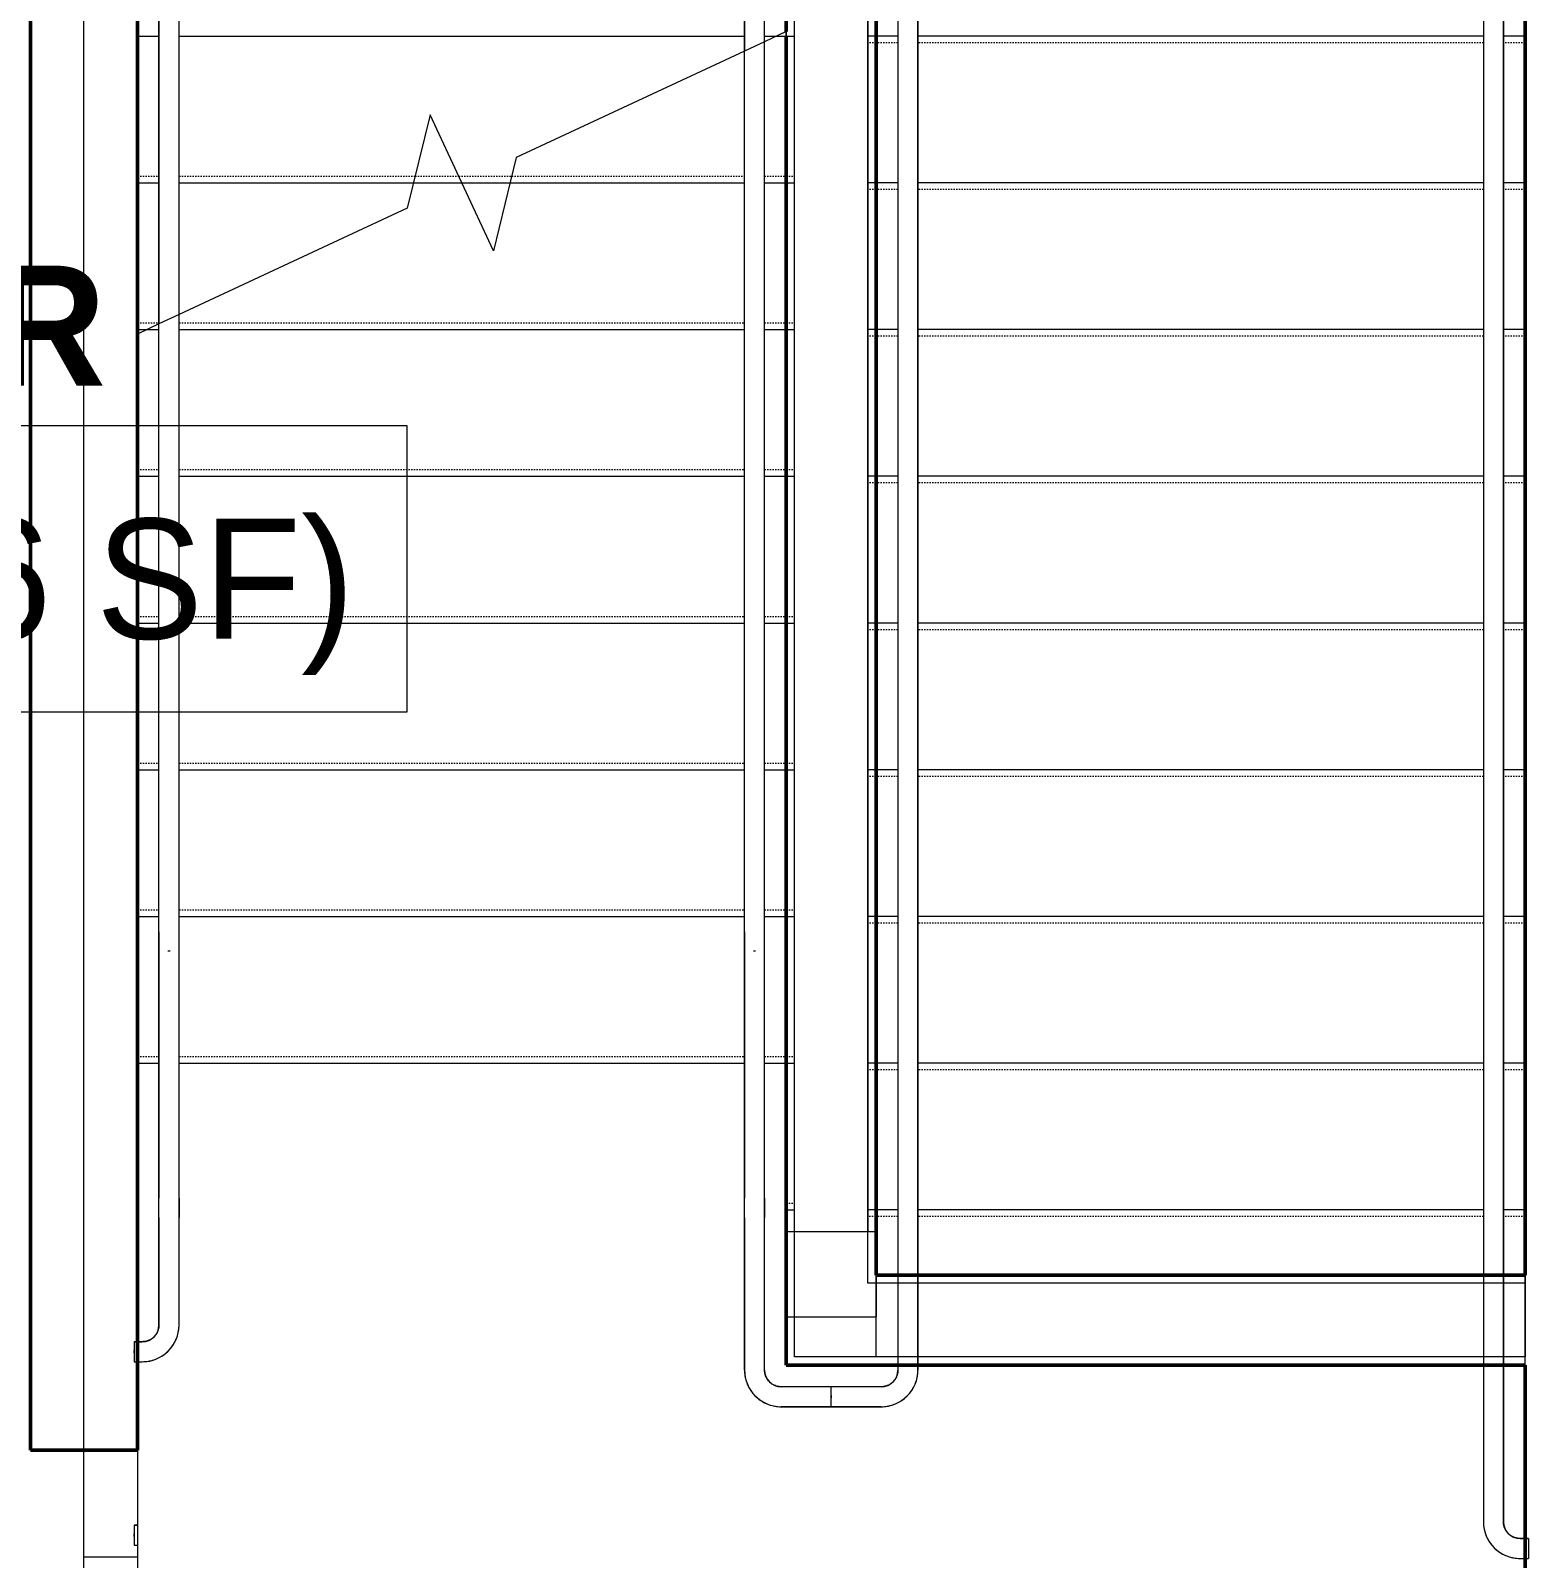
# Model space of a CAD drawing. Header units: inches. Extents: x -4235 to -464, y 9706 to 12425.
# Drawn here: x -2640.3 to -2528.1, y 11893.1 to 12007.6 of the extents above; entities that cross this region are included whole.
import ezdxf

# ---------------------------------------------------------------- set-up
doc = ezdxf.new("R2010")
doc.units = ezdxf.units.IN
doc.header["$MEASUREMENT"] = 0
doc.linetypes.add('Overhead 1_16_', pattern=[0.101562, 0.0625, -0.039062])
for name, color, linetype, lineweight in [('0-1', 7, 'Continuous', 5), ('0-3', 7, 'Continuous', 9), ('A-AREA-IDEN', 2, 'Continuous', 9), ('A-FLOR-1', 10, 'Continuous', 9), ('A-FLOR-2', 254, 'Continuous', 9), ('A-FLOR-3', 7, 'Continuous', 9), ('A-FLOR-4', 192, 'Continuous', 9), ('A-FLOR-HRAL-1', 254, 'Continuous', 9), ('A-FLOR-HRAL-2', 7, 'Continuous', 9), ('A-WALL-1', 250, 'Continuous', 50), ('A-WALL-2', 50, 'Continuous', 13), ('A-WALL-3', 10, 'Continuous', 9), ('A-WALL-4', 254, 'Continuous', 9), ('I-WALL-1', 250, 'Continuous', 50), ('I-WALL-2', 10, 'Continuous', 9), ('I-WALL-3', 254, 'Continuous', 9), ('S-STRS-1', 10, 'Continuous', 9), ('S-STRS-2', 7, 'Continuous', 9), ('S-STRS-3', 10, 'Overhead 1_16_', 9), ('S-STRS-4', 7, 'Overhead 1_16_', 9), ('S-STRS-5', 254, 'Continuous', 9), ('S-STRS-MBND-1', 7, 'Continuous', 9)]:
    doc.layers.add(name, color=color, linetype=linetype, lineweight=lineweight)
doc.styles.add('Century Gothic', font='ufonts.com_century-gothic.ttf', dxfattribs={"height": 9})
doc.styles.add('Century Gothic_B', font='GOTHICB.TTF', dxfattribs={"height": 9})

# ---------------------------------------------------------------- blocks, each defined once
blk = doc.blocks.new('Top Rail Type - Top Rail_Internal_-2421825-BACKGROUND - 1ST FLOOR')
at = {"layer": 'A-FLOR-HRAL-1'}
for p, q in [((-2632.32, 11909.31), (-2632.57, 11909.31)), ((-2632.57, 11908.47), (-2632.57, 11908.66)), ((-2632.57, 11907.81), (-2632.32, 11907.81))]:
    blk.add_line(p, q, dxfattribs=at)
at = {"layer": 'A-FLOR-HRAL-2'}
for p, q in [((-2630.7, 11940.03), (-2630.7, 11920.07)), ((-2629.2, 11920.07), (-2629.2, 11940.03)), ((-2630.03, 11938.61), (-2629.87, 11938.61)), ((-2630.7, 11918.62), (-2630.7, 11910.56)), ((-2629.2, 11910.56), (-2629.2, 11918.62)), ((-2631.95, 11909.31), (-2632.32, 11909.31)), ((-2632.32, 11907.81), (-2631.95, 11907.81))]:
    blk.add_line(p, q, dxfattribs=at)
at = {"layer": 'A-FLOR-HRAL-2', "flags": 128}
for points in [[(-2630.7, 11918.62), (-2630.7, 11918.73), (-2630.7, 11918.84), (-2630.7, 11918.95), (-2630.7, 11919.06), (-2630.7, 11919.17), (-2630.7, 11919.27), (-2630.7, 11919.38), (-2630.7, 11919.49), (-2630.7, 11919.59), (-2630.7, 11919.69), (-2630.7, 11919.79), (-2630.7, 11919.89), (-2630.7, 11919.99), (-2630.7, 11920.07)], [(-2629.2, 11920.07), (-2629.2, 11919.97), (-2629.2, 11919.88), (-2629.2, 11919.78), (-2629.2, 11919.68), (-2629.2, 11919.57), (-2629.2, 11919.47), (-2629.2, 11919.36), (-2629.2, 11919.26), (-2629.2, 11919.15), (-2629.2, 11919.04), (-2629.2, 11918.93), (-2629.2, 11918.82), (-2629.2, 11918.71), (-2629.2, 11918.62)], [(-2631.95, 11907.81), (-2631.84, 11907.82), (-2631.73, 11907.82), (-2631.62, 11907.83), (-2631.51, 11907.85), (-2631.4, 11907.87), (-2631.3, 11907.89), (-2631.19, 11907.92), (-2631.08, 11907.95), (-2630.98, 11907.99), (-2630.88, 11908.03), (-2630.78, 11908.08), (-2630.68, 11908.13), (-2630.58, 11908.18), (-2630.49, 11908.23), (-2630.4, 11908.29), (-2630.31, 11908.36), (-2630.22, 11908.43), (-2630.14, 11908.5), (-2630.05, 11908.57), (-2629.98, 11908.65), (-2629.9, 11908.73), (-2629.83, 11908.81), (-2629.76, 11908.9), (-2629.7, 11908.99), (-2629.63, 11909.08), (-2629.58, 11909.17), (-2629.52, 11909.27), (-2629.47, 11909.37), (-2629.43, 11909.47), (-2629.39, 11909.57), (-2629.35, 11909.67), (-2629.31, 11909.78), (-2629.28, 11909.88), (-2629.26, 11909.99), (-2629.24, 11910.1), (-2629.22, 11910.21), (-2629.21, 11910.32), (-2629.2, 11910.42), (-2629.2, 11910.53), (-2629.2, 11910.56)], [(-2630.7, 11910.56), (-2630.7, 11910.51), (-2630.7, 11910.46), (-2630.71, 11910.41), (-2630.71, 11910.37), (-2630.72, 11910.32), (-2630.73, 11910.27), (-2630.75, 11910.22), (-2630.76, 11910.17), (-2630.78, 11910.12), (-2630.8, 11910.08), (-2630.82, 11910.03), (-2630.84, 11909.99), (-2630.86, 11909.94), (-2630.89, 11909.9), (-2630.92, 11909.86), (-2630.95, 11909.82), (-2630.98, 11909.78), (-2631.01, 11909.74), (-2631.04, 11909.7), (-2631.08, 11909.67), (-2631.11, 11909.63), (-2631.15, 11909.6), (-2631.19, 11909.57), (-2631.23, 11909.54), (-2631.27, 11909.51), (-2631.32, 11909.49), (-2631.36, 11909.46), (-2631.4, 11909.44), (-2631.45, 11909.42), (-2631.5, 11909.4), (-2631.54, 11909.38), (-2631.59, 11909.37), (-2631.64, 11909.35), (-2631.69, 11909.34), (-2631.74, 11909.33), (-2631.79, 11909.33), (-2631.84, 11909.32), (-2631.89, 11909.32), (-2631.94, 11909.31), (-2631.95, 11909.31)]]:
    blk.add_lwpolyline(points, dxfattribs=at)
blk = doc.blocks.new('Top Rail Type - Top Rail_Internal_-V161-BACKGROUND - 1ST FLOOR')
at = {"layer": 'A-FLOR-HRAL-1'}
for p, q in [((-2632.57, 11909.31), (-2632.57, 11907.81)), ((-2632.57, 11909.31), (-2632.32, 11909.31)), ((-2632.57, 11907.81), (-2632.32, 11907.81))]:
    blk.add_line(p, q, dxfattribs=at)
at = {"layer": 'A-FLOR-HRAL-2'}
for p, q in [((-2629.2, 11986.31), (-2630.7, 11985.61)), ((-2629.2, 11919.67), (-2629.2, 11986.31)), ((-2630.7, 11919.67), (-2630.7, 11985.61)), ((-2630.7, 11918.62), (-2630.7, 11919.67)), ((-2629.2, 11918.62), (-2629.2, 11919.67)), ((-2630.7, 11910.56), (-2630.7, 11918.62)), ((-2629.2, 11910.56), (-2629.2, 11918.62)), ((-2632.32, 11909.31), (-2631.95, 11909.31)), ((-2632.32, 11907.81), (-2631.95, 11907.81))]:
    blk.add_line(p, q, dxfattribs=at)
for radius in [2.75, 1.25]:
    blk.add_arc((-2631.95, 11910.56), radius, 270, 360, dxfattribs=at)
blk = doc.blocks.new('Top Rail Type - Top Rail_Internal_-2421827-BACKGROUND - 1ST FLOOR')
at = {"layer": 'A-FLOR-HRAL-2'}
for p, q in [((-2586.82, 11940.03), (-2586.82, 11920.07)), ((-2585.32, 11920.07), (-2585.32, 11940.03)), ((-2586.15, 11938.61), (-2586, 11938.61)), ((-2586.82, 11918.62), (-2586.82, 11907.19)), ((-2585.32, 11907.19), (-2585.32, 11918.62)), ((-2580.32, 11905.94), (-2584.07, 11905.94)), ((-2580.32, 11905.28), (-2580.32, 11905.1)), ((-2584.07, 11904.44), (-2580.32, 11904.44))]:
    blk.add_line(p, q, dxfattribs=at)
at = {"layer": 'A-FLOR-HRAL-2', "flags": 128}
for points in [[(-2586.82, 11918.62), (-2586.82, 11918.73), (-2586.82, 11918.84), (-2586.82, 11918.95), (-2586.82, 11919.06), (-2586.82, 11919.17), (-2586.82, 11919.27), (-2586.82, 11919.38), (-2586.82, 11919.49), (-2586.82, 11919.59), (-2586.82, 11919.69), (-2586.82, 11919.79), (-2586.82, 11919.89), (-2586.82, 11919.99), (-2586.82, 11920.07)], [(-2585.32, 11920.07), (-2585.32, 11919.97), (-2585.32, 11919.88), (-2585.32, 11919.78), (-2585.32, 11919.68), (-2585.32, 11919.57), (-2585.32, 11919.47), (-2585.32, 11919.36), (-2585.32, 11919.26), (-2585.32, 11919.15), (-2585.32, 11919.04), (-2585.32, 11918.93), (-2585.32, 11918.82), (-2585.32, 11918.71), (-2585.32, 11918.62)], [(-2586.82, 11907.19), (-2586.82, 11907.08), (-2586.81, 11906.97), (-2586.8, 11906.86), (-2586.79, 11906.75), (-2586.77, 11906.64), (-2586.74, 11906.54), (-2586.72, 11906.43), (-2586.68, 11906.32), (-2586.65, 11906.22), (-2586.61, 11906.12), (-2586.56, 11906.02), (-2586.51, 11905.92), (-2586.46, 11905.82), (-2586.4, 11905.73), (-2586.34, 11905.64), (-2586.28, 11905.55), (-2586.21, 11905.46), (-2586.14, 11905.38), (-2586.07, 11905.29), (-2585.99, 11905.22), (-2585.91, 11905.14), (-2585.83, 11905.07), (-2585.74, 11905), (-2585.65, 11904.94), (-2585.56, 11904.88), (-2585.47, 11904.82), (-2585.37, 11904.76), (-2585.27, 11904.71), (-2585.17, 11904.67), (-2585.07, 11904.63), (-2584.97, 11904.59), (-2584.86, 11904.55), (-2584.76, 11904.53), (-2584.65, 11904.5), (-2584.54, 11904.48), (-2584.43, 11904.46), (-2584.32, 11904.45), (-2584.21, 11904.44), (-2584.1, 11904.44), (-2584.07, 11904.44)], [(-2584.07, 11905.94), (-2584.12, 11905.94), (-2584.17, 11905.94), (-2584.22, 11905.95), (-2584.27, 11905.96), (-2584.32, 11905.96), (-2584.37, 11905.98), (-2584.42, 11905.99), (-2584.47, 11906), (-2584.51, 11906.02), (-2584.56, 11906.04), (-2584.61, 11906.06), (-2584.65, 11906.08), (-2584.69, 11906.1), (-2584.74, 11906.13), (-2584.78, 11906.16), (-2584.82, 11906.19), (-2584.86, 11906.22), (-2584.9, 11906.25), (-2584.93, 11906.28), (-2584.97, 11906.32), (-2585, 11906.36), (-2585.04, 11906.39), (-2585.07, 11906.43), (-2585.1, 11906.47), (-2585.13, 11906.51), (-2585.15, 11906.56), (-2585.18, 11906.6), (-2585.2, 11906.64), (-2585.22, 11906.69), (-2585.24, 11906.74), (-2585.26, 11906.78), (-2585.27, 11906.83), (-2585.28, 11906.88), (-2585.3, 11906.93), (-2585.31, 11906.98), (-2585.31, 11907.03), (-2585.32, 11907.08), (-2585.32, 11907.13), (-2585.32, 11907.18), (-2585.32, 11907.19)]]:
    blk.add_lwpolyline(points, dxfattribs=at)
blk = doc.blocks.new('Top Rail Type - Top Rail_Internal_-V162-BACKGROUND - 1ST FLOOR')
at = {"layer": 'A-FLOR-HRAL-2'}
for p, q in [((-2585.32, 12006.77), (-2586.82, 12006.07)), ((-2585.32, 11919.67), (-2585.32, 12006.77)), ((-2586.82, 11919.67), (-2586.82, 12006.07)), ((-2586.82, 11918.62), (-2586.82, 11919.67)), ((-2585.32, 11918.62), (-2585.32, 11919.67)), ((-2586.82, 11907.19), (-2586.82, 11918.62)), ((-2585.32, 11907.19), (-2585.32, 11918.62)), ((-2580.32, 11905.94), (-2584.07, 11905.94)), ((-2580.32, 11905.19), (-2580.32, 11905.94)), ((-2580.32, 11904.44), (-2580.32, 11905.19)), ((-2580.32, 11904.44), (-2584.07, 11904.44))]:
    blk.add_line(p, q, dxfattribs=at)
for radius in [2.75, 1.25]:
    blk.add_arc((-2584.07, 11907.19), radius, 180, 270, dxfattribs=at)
blk = doc.blocks.new('Top Rail Type - Top Rail_Internal_-2365500-BACKGROUND - 1ST FLOOR')
at = {"layer": 'A-FLOR-HRAL-1'}
for p, q in [((-2632.32, 11895.56), (-2632.57, 11895.56)), ((-2632.57, 11894.72), (-2632.57, 11894.91)), ((-2632.57, 11894.06), (-2632.32, 11894.06))]:
    blk.add_line(p, q, dxfattribs=at)
at = {"layer": 'A-FLOR-HRAL-2'}
for p, q in [((-2630.7, 12029.1), (-2630.7, 11985.61)), ((-2629.2, 11986.31), (-2629.2, 12029.1))]:
    blk.add_line(p, q, dxfattribs=at)
blk = doc.blocks.new('Top Rail Type - Top Rail_Internal_-V167-BACKGROUND - 1ST FLOOR')
at = {"layer": 'A-FLOR-HRAL-1'}
for p, q in [((-2632.57, 11895.56), (-2632.57, 11894.06)), ((-2632.57, 11895.56), (-2632.32, 11895.56)), ((-2632.57, 11894.06), (-2632.32, 11894.06))]:
    blk.add_line(p, q, dxfattribs=at)
at = {"layer": 'A-FLOR-HRAL-2'}
for p, q in [((-2630.7, 11985.61), (-2630.7, 12028.7)), ((-2629.2, 11986.31), (-2629.2, 12028.7))]:
    blk.add_line(p, q, dxfattribs=at)
blk = doc.blocks.new('Top Rail Type - Top Rail_Internal_-2385970-BACKGROUND - 1ST FLOOR')
at = {"layer": 'A-FLOR-HRAL-1'}
for p, q in [((-2575.32, 11914.31), (-2575.32, 11908.28)), ((-2573.82, 11908.28), (-2573.82, 11914.31)), ((-2575.32, 11907.61), (-2575.32, 11907.56)), ((-2573.82, 11907.56), (-2573.82, 11907.61))]:
    blk.add_line(p, q, dxfattribs=at)
at = {"layer": 'A-FLOR-HRAL-1', "flags": 128}
for points in [[(-2575.32, 11908.28), (-2575.32, 11908.24), (-2575.32, 11908.19)], [(-2575.32, 11908.15), (-2575.32, 11908.1), (-2575.32, 11908.05), (-2575.32, 11908.01), (-2575.32, 11907.96), (-2575.32, 11907.91), (-2575.32, 11907.86), (-2575.32, 11907.81), (-2575.32, 11907.76), (-2575.32, 11907.71), (-2575.32, 11907.66), (-2575.32, 11907.61), (-2575.32, 11907.61)], [(-2573.82, 11908.19), (-2573.82, 11908.23), (-2573.82, 11908.28), (-2573.82, 11908.28)], [(-2573.82, 11907.61), (-2573.82, 11907.66), (-2573.82, 11907.71), (-2573.82, 11907.76), (-2573.82, 11907.81), (-2573.82, 11907.86), (-2573.82, 11907.91), (-2573.82, 11907.96), (-2573.82, 11908.01), (-2573.82, 11908.05), (-2573.82, 11908.1), (-2573.82, 11908.15)]]:
    blk.add_lwpolyline(points, dxfattribs=at)
at = {"layer": 'A-FLOR-HRAL-2'}
for p, q in [((-2575.32, 12030.98), (-2575.32, 11914.31)), ((-2573.82, 11914.31), (-2573.82, 12030.98)), ((-2586.82, 12018.1), (-2586.82, 12006.07)), ((-2585.32, 12006.77), (-2585.32, 12018.1)), ((-2575.32, 11907.56), (-2575.32, 11907.19)), ((-2573.82, 11907.19), (-2573.82, 11907.56)), ((-2576.57, 11905.94), (-2580.32, 11905.94)), ((-2580.32, 11905.1), (-2580.32, 11905.28)), ((-2580.32, 11904.44), (-2576.57, 11904.44))]:
    blk.add_line(p, q, dxfattribs=at)
at = {"layer": 'A-FLOR-HRAL-2', "flags": 128}
for points in [[(-2576.57, 11904.44), (-2576.46, 11904.44), (-2576.35, 11904.45), (-2576.24, 11904.46), (-2576.14, 11904.47), (-2576.03, 11904.49), (-2575.92, 11904.52), (-2575.81, 11904.55), (-2575.71, 11904.58), (-2575.6, 11904.62), (-2575.5, 11904.66), (-2575.4, 11904.7), (-2575.3, 11904.75), (-2575.21, 11904.8), (-2575.11, 11904.86), (-2575.02, 11904.92), (-2574.93, 11904.98), (-2574.84, 11905.05), (-2574.76, 11905.12), (-2574.68, 11905.2), (-2574.6, 11905.27), (-2574.53, 11905.35), (-2574.45, 11905.44), (-2574.39, 11905.52), (-2574.32, 11905.61), (-2574.26, 11905.7), (-2574.2, 11905.8), (-2574.15, 11905.89), (-2574.1, 11905.99), (-2574.05, 11906.09), (-2574.01, 11906.19), (-2573.97, 11906.3), (-2573.94, 11906.4), (-2573.91, 11906.51), (-2573.88, 11906.61), (-2573.86, 11906.72), (-2573.85, 11906.83), (-2573.84, 11906.94), (-2573.83, 11907.05), (-2573.82, 11907.16), (-2573.82, 11907.19)], [(-2575.32, 11907.19), (-2575.32, 11907.14), (-2575.33, 11907.09), (-2575.33, 11907.04), (-2575.34, 11906.99), (-2575.35, 11906.94), (-2575.36, 11906.89), (-2575.37, 11906.84), (-2575.39, 11906.8), (-2575.4, 11906.75), (-2575.42, 11906.7), (-2575.44, 11906.66), (-2575.46, 11906.61), (-2575.49, 11906.57), (-2575.51, 11906.53), (-2575.54, 11906.48), (-2575.57, 11906.44), (-2575.6, 11906.4), (-2575.63, 11906.37), (-2575.67, 11906.33), (-2575.7, 11906.29), (-2575.74, 11906.26), (-2575.78, 11906.23), (-2575.82, 11906.19), (-2575.86, 11906.17), (-2575.9, 11906.14), (-2575.94, 11906.11), (-2575.98, 11906.09), (-2576.03, 11906.06), (-2576.07, 11906.04), (-2576.12, 11906.02), (-2576.17, 11906.01), (-2576.22, 11905.99), (-2576.26, 11905.98), (-2576.31, 11905.97), (-2576.36, 11905.96), (-2576.41, 11905.95), (-2576.46, 11905.94), (-2576.51, 11905.94), (-2576.56, 11905.94), (-2576.57, 11905.94)]]:
    blk.add_lwpolyline(points, dxfattribs=at)
blk = doc.blocks.new('Top Rail Type - Top Rail_Internal_-V169-BACKGROUND - 1ST FLOOR')
at = {"layer": 'A-FLOR-HRAL-1'}
for p, q in [((-2575.32, 11914.31), (-2575.32, 11908.68)), ((-2573.82, 11914.31), (-2573.82, 11908.68)), ((-2575.32, 11908.68), (-2575.32, 11908.19)), ((-2575.32, 11908.17), (-2575.32, 11907.61)), ((-2573.82, 11908.68), (-2573.82, 11908.19)), ((-2573.82, 11908.15), (-2573.82, 11907.61)), ((-2575.32, 11907.61), (-2575.32, 11907.56)), ((-2573.82, 11907.61), (-2573.82, 11907.56))]:
    blk.add_line(p, q, dxfattribs=at)
at = {"layer": 'A-FLOR-HRAL-2'}
for p, q in [((-2575.32, 12030.63), (-2575.32, 11914.31)), ((-2573.82, 12030.63), (-2573.82, 11914.31)), ((-2586.82, 12006.07), (-2586.82, 12017.7)), ((-2585.32, 12006.77), (-2585.32, 12017.7)), ((-2575.32, 11907.56), (-2575.32, 11907.19)), ((-2573.82, 11907.56), (-2573.82, 11907.19)), ((-2580.32, 11904.44), (-2580.32, 11905.94)), ((-2576.57, 11905.94), (-2580.32, 11905.94)), ((-2576.57, 11904.44), (-2580.32, 11904.44))]:
    blk.add_line(p, q, dxfattribs=at)
for radius in [1.25, 2.75]:
    blk.add_arc((-2576.57, 11907.19), radius, 270, 0, dxfattribs=at)
blk = doc.blocks.new('Top Rail Type - Top Rail_Internal_-2386287-BACKGROUND - 1ST FLOOR')
at = {"layer": 'A-FLOR-HRAL-1'}
for p, q in [((-2531.45, 11914.31), (-2531.45, 11908.28)), ((-2529.95, 11908.28), (-2529.95, 11914.31)), ((-2528.07, 11894.56), (-2528.32, 11894.56)), ((-2528.32, 11893.06), (-2528.07, 11893.06)), ((-2528.07, 11893.91), (-2528.07, 11893.72))]:
    blk.add_line(p, q, dxfattribs=at)
at = {"layer": 'A-FLOR-HRAL-1', "flags": 128}
for points in [[(-2531.45, 11908.28), (-2531.45, 11908.24), (-2531.45, 11908.19)], [(-2531.45, 11908.15), (-2531.45, 11908.1), (-2531.45, 11908.05), (-2531.45, 11908.01), (-2531.45, 11907.96), (-2531.45, 11907.91), (-2531.45, 11907.86), (-2531.45, 11907.81), (-2531.45, 11907.76), (-2531.45, 11907.71), (-2531.45, 11907.66), (-2531.45, 11907.61), (-2531.45, 11907.61)], [(-2529.95, 11908.19), (-2529.95, 11908.23), (-2529.95, 11908.28), (-2529.95, 11908.28)], [(-2529.95, 11907.61), (-2529.95, 11907.66), (-2529.95, 11907.71), (-2529.95, 11907.76), (-2529.95, 11907.81), (-2529.95, 11907.86), (-2529.95, 11907.91), (-2529.95, 11907.96), (-2529.95, 11908.01), (-2529.95, 11908.05), (-2529.95, 11908.1), (-2529.95, 11908.15)]]:
    blk.add_lwpolyline(points, dxfattribs=at)
at = {"layer": 'A-FLOR-HRAL-2'}
for p, q in [((-2531.45, 12028.3), (-2531.45, 11914.31)), ((-2529.95, 11914.31), (-2529.95, 12028.3)), ((-2531.45, 11907.56), (-2531.45, 11895.81)), ((-2529.95, 11895.81), (-2529.95, 11907.56)), ((-2528.32, 11894.56), (-2528.7, 11894.56)), ((-2528.7, 11893.06), (-2528.32, 11893.06))]:
    blk.add_line(p, q, dxfattribs=at)
at = {"layer": 'A-FLOR-HRAL-2', "flags": 128}
for points in [[(-2531.45, 11895.81), (-2531.45, 11895.7), (-2531.44, 11895.59), (-2531.43, 11895.49), (-2531.41, 11895.38), (-2531.39, 11895.27), (-2531.37, 11895.16), (-2531.34, 11895.05), (-2531.31, 11894.95), (-2531.27, 11894.85), (-2531.23, 11894.74), (-2531.19, 11894.64), (-2531.14, 11894.54), (-2531.09, 11894.45), (-2531.03, 11894.35), (-2530.97, 11894.26), (-2530.9, 11894.17), (-2530.84, 11894.09), (-2530.77, 11894), (-2530.69, 11893.92), (-2530.61, 11893.84), (-2530.53, 11893.77), (-2530.45, 11893.69), (-2530.36, 11893.63), (-2530.28, 11893.56), (-2530.18, 11893.5), (-2530.09, 11893.44), (-2529.99, 11893.39), (-2529.9, 11893.34), (-2529.8, 11893.29), (-2529.7, 11893.25), (-2529.59, 11893.21), (-2529.49, 11893.18), (-2529.38, 11893.15), (-2529.27, 11893.13), (-2529.17, 11893.1), (-2529.06, 11893.09), (-2528.95, 11893.08), (-2528.84, 11893.07), (-2528.73, 11893.06), (-2528.7, 11893.06)], [(-2528.7, 11894.56), (-2528.75, 11894.57), (-2528.8, 11894.57), (-2528.85, 11894.57), (-2528.9, 11894.58), (-2528.95, 11894.59), (-2529, 11894.6), (-2529.04, 11894.61), (-2529.09, 11894.63), (-2529.14, 11894.64), (-2529.19, 11894.66), (-2529.23, 11894.68), (-2529.28, 11894.71), (-2529.32, 11894.73), (-2529.36, 11894.76), (-2529.4, 11894.78), (-2529.45, 11894.81), (-2529.48, 11894.84), (-2529.52, 11894.87), (-2529.56, 11894.91), (-2529.6, 11894.94), (-2529.63, 11894.98), (-2529.66, 11895.02), (-2529.69, 11895.06), (-2529.72, 11895.1), (-2529.75, 11895.14), (-2529.78, 11895.18), (-2529.8, 11895.23), (-2529.82, 11895.27), (-2529.84, 11895.32), (-2529.86, 11895.36), (-2529.88, 11895.41), (-2529.9, 11895.46), (-2529.91, 11895.5), (-2529.92, 11895.55), (-2529.93, 11895.6), (-2529.94, 11895.65), (-2529.94, 11895.7), (-2529.95, 11895.75), (-2529.95, 11895.8), (-2529.95, 11895.81)]]:
    blk.add_lwpolyline(points, dxfattribs=at)
blk = doc.blocks.new('Top Rail Type - Top Rail_Internal_-V170-BACKGROUND - 1ST FLOOR')
at = {"layer": 'A-FLOR-HRAL-1'}
for p, q in [((-2531.45, 11914.31), (-2531.45, 11908.68)), ((-2529.95, 11914.31), (-2529.95, 11908.68)), ((-2531.45, 11908.68), (-2531.45, 11908.19)), ((-2531.45, 11908.17), (-2531.45, 11907.61)), ((-2529.95, 11908.68), (-2529.95, 11908.19)), ((-2529.95, 11908.17), (-2529.95, 11907.61)), ((-2528.32, 11894.56), (-2528.07, 11894.56)), ((-2528.07, 11894.56), (-2528.07, 11893.06))]:
    blk.add_line(p, q, dxfattribs=at)
at = {"layer": 'A-FLOR-HRAL-2'}
for p, q in [((-2531.45, 12028.7), (-2531.45, 11914.31)), ((-2529.95, 12028.7), (-2529.95, 11914.31)), ((-2531.45, 11907.56), (-2531.45, 11895.81)), ((-2529.95, 11907.56), (-2529.95, 11895.81)), ((-2528.7, 11894.56), (-2528.32, 11894.56))]:
    blk.add_line(p, q, dxfattribs=at)
for radius in [2.75, 1.25]:
    blk.add_arc((-2528.7, 11895.81), radius, 180, 270, dxfattribs=at)
blk = doc.blocks.new('CTR - 1st Phase -Stairs _ Elevators_rvt-1-BACKGROUND - 1ST FLOOR')
at = {"layer": 'A-FLOR-1'}
for p, q in [((-2632.32, 11942.19), (-2632.32, 11930.19)), ((-2576.95, 11908.19), (-2576.95, 11914.31)), ((-2575.32, 11908.19), (-2576.95, 11908.19)), ((-2531.44, 11908.19), (-2573.83, 11908.19)), ((-2528.32, 11908.19), (-2529.95, 11908.19)), ((-2528.32, 11907.56), (-2528.32, 11908.19))]:
    blk.add_line(p, q, dxfattribs=at)
at = {"layer": 'A-FLOR-2'}
for p, q in [((-2632.32, 11930.19), (-2632.32, 11909.31)), ((-2583.7, 11917.56), (-2583.7, 11930.19)), ((-2576.97, 11917.56), (-2583.7, 11917.56)), ((-2576.95, 11914.31), (-2576.95, 11917.56)), ((-2632.32, 11907.81), (-2632.32, 11901.19)), ((-2528.32, 11894.56), (-2528.32, 11907.56))]:
    blk.add_line(p, q, dxfattribs=at)
at = {"layer": 'A-FLOR-3'}
blk.add_line((-2632.32, 11901.19), (-2632.32, 11845.19), dxfattribs=at)
at = {"layer": 'A-WALL-1'}
for p, q in [((-2640.32, 12077.19), (-2640.32, 11901.19)), ((-2632.32, 11901.19), (-2632.32, 12077.19)), ((-2528.32, 12077.19), (-2528.32, 11914.31)), ((-2528.32, 11907.56), (-2528.32, 11845.19)), ((-2640.32, 11901.19), (-2632.32, 11901.19))]:
    blk.add_line(p, q, dxfattribs=at)
at = {"layer": 'A-WALL-2'}
for p, q in [((-2583.07, 11908.19), (-2583.07, 12028.56)), ((-2577.57, 11913.69), (-2577.57, 12028.56)), ((-2576.95, 11913.69), (-2577.57, 11913.69)), ((-2528.32, 11913.69), (-2576.95, 11913.69)), ((-2528.32, 11913.69), (-2528.32, 11914.31)), ((-2528.32, 11908.19), (-2528.32, 11913.69)), ((-2577.57, 11908.19), (-2583.07, 11908.19)), ((-2576.95, 11908.19), (-2577.57, 11908.19)), ((-2528.32, 11908.19), (-2576.95, 11908.19)), ((-2528.32, 11907.56), (-2528.32, 11908.19))]:
    blk.add_line(p, q, dxfattribs=at)
at = {"layer": 'A-WALL-3'}
for p, q in [((-2632.32, 12053.19), (-2632.32, 11997.19)), ((-2632.32, 11997.19), (-2632.32, 12053.19)), ((-2632.32, 11984.85), (-2632.32, 11942.19)), ((-2632.32, 11930.19), (-2632.32, 11984.85)), ((-2528.32, 11907.56), (-2528.32, 11914.31))]:
    blk.add_line(p, q, dxfattribs=at)
at = {"layer": 'A-WALL-4'}
for p, q in [((-2640.32, 12077.19), (-2640.32, 11901.19)), ((-2528.32, 11914.31), (-2528.32, 12077.19)), ((-2528.32, 12077.19), (-2528.32, 11914.31)), ((-2632.32, 11997.19), (-2632.32, 11984.85)), ((-2632.32, 11984.85), (-2632.32, 11997.19)), ((-2632.32, 11909.31), (-2632.32, 11930.19)), ((-2632.32, 11901.19), (-2632.32, 11907.81)), ((-2528.32, 11894.56), (-2528.32, 11907.56)), ((-2528.32, 11907.56), (-2528.32, 11894.56)), ((-2632.32, 11901.19), (-2640.32, 11901.19)), ((-2636.32, 11893.19), (-2632.32, 11893.19)), ((-2636.32, 11893.19), (-2632.32, 11893.19))]:
    blk.add_line(p, q, dxfattribs=at)
at = {"layer": 'I-WALL-1'}
for p, q in [((-2583.7, 12029.19), (-2583.7, 12007.53)), ((-2576.95, 11914.31), (-2576.95, 12029.19)), ((-2583.7, 12007.19), (-2583.7, 11907.56)), ((-2528.32, 11914.31), (-2576.95, 11914.31)), ((-2583.7, 11907.56), (-2583.07, 11907.56)), ((-2583.07, 11907.56), (-2576.95, 11907.56)), ((-2576.95, 11907.56), (-2528.32, 11907.56))]:
    blk.add_line(p, q, dxfattribs=at)
at = {"layer": 'I-WALL-2'}
for p, q in [((-2583.7, 11996.19), (-2583.7, 12007.53)), ((-2583.7, 12007.53), (-2583.7, 11996.19)), ((-2576.95, 11914.31), (-2576.95, 11911.19))]:
    blk.add_line(p, q, dxfattribs=at)
at = {"layer": 'I-WALL-3'}
for p, q in [((-2583.7, 12007.53), (-2583.7, 12029.19)), ((-2583.7, 12029.19), (-2583.7, 12007.53)), ((-2576.95, 12029.19), (-2576.95, 11914.31)), ((-2576.95, 11914.31), (-2576.95, 12029.19)), ((-2583.7, 11911.19), (-2583.7, 11930.19)), ((-2583.7, 11930.19), (-2583.7, 11907.56)), ((-2575.32, 11914.31), (-2576.95, 11914.31)), ((-2531.45, 11914.31), (-2573.82, 11914.31)), ((-2528.32, 11914.31), (-2529.95, 11914.31)), ((-2583.7, 11911.19), (-2583.09, 11911.19)), ((-2583.07, 11911.19), (-2576.95, 11911.19)), ((-2576.95, 11907.56), (-2583.7, 11907.56)), ((-2576.95, 11907.56), (-2575.32, 11907.56)), ((-2573.82, 11907.56), (-2531.45, 11907.56)), ((-2529.95, 11907.56), (-2528.32, 11907.56))]:
    blk.add_line(p, q, dxfattribs=at)
at = {"layer": 'S-STRS-1'}
for p, q in [((-2632.32, 12007.19), (-2632.32, 12018.19)), ((-2583.07, 12007.19), (-2583.07, 12018.19)), ((-2577.57, 12018.19), (-2577.57, 12007.19)), ((-2528.32, 12018.19), (-2528.32, 12007.19)), ((-2632.32, 11997.19), (-2632.32, 12007.19)), ((-2632.32, 12007.19), (-2632.2, 12007.19)), ((-2583.7, 12007.19), (-2583.07, 12007.19)), ((-2583.07, 11996.19), (-2583.07, 12007.19)), ((-2577.57, 12007.19), (-2577.57, 11996.19)), ((-2576.95, 12007.19), (-2577.57, 12007.19)), ((-2528.32, 12007.19), (-2528.32, 11996.19)), ((-2632.32, 11996.19), (-2632.32, 11997.19)), ((-2632.32, 11985.19), (-2632.32, 11996.19)), ((-2583.7, 11996.19), (-2583.07, 11996.19)), ((-2583.07, 11985.19), (-2583.07, 11996.19)), ((-2577.57, 11996.19), (-2577.57, 11985.19)), ((-2576.95, 11996.19), (-2577.57, 11996.19)), ((-2528.32, 11996.19), (-2528.32, 11985.19)), ((-2632.32, 11984.85), (-2632.32, 11985.19)), ((-2632.32, 11974.19), (-2632.32, 11984.85)), ((-2583.7, 11985.19), (-2583.07, 11985.19)), ((-2583.07, 11974.19), (-2583.07, 11985.19)), ((-2577.57, 11985.19), (-2577.57, 11974.19)), ((-2576.95, 11985.19), (-2577.57, 11985.19)), ((-2528.32, 11985.19), (-2528.32, 11974.19)), ((-2632.32, 11963.19), (-2632.32, 11974.19)), ((-2583.7, 11974.19), (-2583.07, 11974.19)), ((-2583.07, 11963.19), (-2583.07, 11974.19)), ((-2577.57, 11974.19), (-2577.57, 11963.19)), ((-2576.95, 11974.19), (-2577.57, 11974.19)), ((-2528.32, 11974.19), (-2528.32, 11963.19)), ((-2632.32, 11952.19), (-2632.32, 11963.19)), ((-2583.7, 11963.19), (-2583.07, 11963.19)), ((-2583.07, 11952.19), (-2583.07, 11963.19)), ((-2577.57, 11963.19), (-2577.57, 11952.19)), ((-2576.95, 11963.19), (-2577.57, 11963.19)), ((-2528.32, 11963.19), (-2528.32, 11952.19)), ((-2632.32, 11942.19), (-2632.32, 11952.19)), ((-2583.7, 11952.19), (-2583.07, 11952.19)), ((-2583.07, 11941.19), (-2583.07, 11952.19)), ((-2577.57, 11952.19), (-2577.57, 11941.19)), ((-2576.95, 11952.19), (-2577.57, 11952.19)), ((-2528.32, 11952.19), (-2528.32, 11941.19)), ((-2583.7, 11941.19), (-2583.07, 11941.19)), ((-2583.07, 11930.19), (-2583.07, 11941.19)), ((-2577.57, 11941.19), (-2577.57, 11930.19)), ((-2576.95, 11941.19), (-2577.57, 11941.19)), ((-2528.32, 11941.19), (-2528.32, 11930.19)), ((-2583.7, 11930.19), (-2583.07, 11930.19)), ((-2583.07, 11919.19), (-2583.07, 11930.19)), ((-2577.57, 11930.19), (-2577.57, 11919.19)), ((-2576.95, 11930.19), (-2577.57, 11930.19)), ((-2528.32, 11930.19), (-2528.32, 11919.19)), ((-2583.7, 11919.19), (-2583.07, 11919.19)), ((-2577.57, 11919.19), (-2577.57, 11917.56)), ((-2576.98, 11919.19), (-2577.57, 11919.19)), ((-2528.32, 11919.19), (-2528.32, 11914.31)), ((-2528.32, 11914.31), (-2528.32, 11908.19)), ((-2575.32, 11908.19), (-2577.57, 11908.19)), ((-2531.44, 11908.19), (-2573.83, 11908.19)), ((-2528.32, 11908.19), (-2529.95, 11908.19))]:
    blk.add_line(p, q, dxfattribs=at)
at = {"layer": 'S-STRS-2'}
for p, q in [((-2632.2, 12007.19), (-2630.7, 12007.19)), ((-2629.2, 12007.19), (-2586.82, 12007.19)), ((-2585.32, 12007.19), (-2584.42, 12007.19)), ((-2584.42, 12007.19), (-2583.7, 12007.19)), ((-2583.7, 12007.19), (-2583.7, 12007.53)), ((-2575.32, 12007.19), (-2576.95, 12007.19)), ((-2531.45, 12007.19), (-2573.82, 12007.19)), ((-2528.32, 12007.19), (-2529.95, 12007.19)), ((-2632.32, 11996.19), (-2630.7, 11996.19)), ((-2629.2, 11996.19), (-2611.63, 11996.19)), ((-2611.63, 11996.19), (-2608.01, 11996.19)), ((-2608.01, 11996.19), (-2604.4, 11996.19)), ((-2604.4, 11996.19), (-2586.82, 11996.19)), ((-2585.32, 11996.19), (-2583.7, 11996.19)), ((-2575.32, 11996.19), (-2576.95, 11996.19)), ((-2531.45, 11996.19), (-2573.82, 11996.19)), ((-2528.32, 11996.19), (-2529.95, 11996.19)), ((-2632.32, 11985.19), (-2631.6, 11985.19)), ((-2631.6, 11985.19), (-2630.7, 11985.19)), ((-2629.2, 11985.19), (-2586.82, 11985.19)), ((-2585.32, 11985.19), (-2583.7, 11985.19)), ((-2575.32, 11985.19), (-2576.95, 11985.19)), ((-2531.45, 11985.19), (-2573.82, 11985.19)), ((-2528.32, 11985.19), (-2529.95, 11985.19)), ((-2632.32, 11974.19), (-2630.7, 11974.19)), ((-2629.2, 11974.19), (-2586.82, 11974.19)), ((-2585.32, 11974.19), (-2583.7, 11974.19)), ((-2575.32, 11974.19), (-2576.95, 11974.19)), ((-2531.45, 11974.19), (-2573.82, 11974.19)), ((-2528.32, 11974.19), (-2529.95, 11974.19)), ((-2632.32, 11963.19), (-2630.7, 11963.19)), ((-2629.2, 11963.19), (-2586.82, 11963.19)), ((-2585.32, 11963.19), (-2583.7, 11963.19)), ((-2575.32, 11963.19), (-2576.95, 11963.19)), ((-2531.45, 11963.19), (-2573.82, 11963.19)), ((-2528.32, 11963.19), (-2529.95, 11963.19)), ((-2632.32, 11952.19), (-2630.7, 11952.19)), ((-2629.2, 11952.19), (-2586.82, 11952.19)), ((-2585.32, 11952.19), (-2583.7, 11952.19)), ((-2575.32, 11952.19), (-2576.95, 11952.19)), ((-2531.45, 11952.19), (-2573.82, 11952.19)), ((-2528.32, 11952.19), (-2529.95, 11952.19)), ((-2632.32, 11941.19), (-2630.7, 11941.19)), ((-2629.2, 11941.19), (-2586.82, 11941.19)), ((-2585.32, 11941.19), (-2583.7, 11941.19)), ((-2575.32, 11941.19), (-2576.95, 11941.19)), ((-2531.45, 11941.19), (-2573.82, 11941.19)), ((-2528.32, 11941.19), (-2529.95, 11941.19)), ((-2632.32, 11930.19), (-2630.7, 11930.19)), ((-2629.2, 11930.19), (-2586.82, 11930.19)), ((-2585.32, 11930.19), (-2583.7, 11930.19)), ((-2575.32, 11930.19), (-2576.95, 11930.19)), ((-2531.45, 11930.19), (-2573.82, 11930.19)), ((-2528.32, 11930.19), (-2529.95, 11930.19)), ((-2575.32, 11919.19), (-2576.95, 11919.19)), ((-2531.45, 11919.19), (-2573.82, 11919.19)), ((-2528.32, 11919.19), (-2529.95, 11919.19))]:
    blk.add_line(p, q, dxfattribs=at)
at = {"layer": 'S-STRS-3'}
for p, q in [((-2576.95, 12006.69), (-2577.57, 12006.69)), ((-2583.7, 11996.69), (-2583.07, 11996.69)), ((-2576.95, 11995.69), (-2577.57, 11995.69)), ((-2583.7, 11985.69), (-2583.07, 11985.69)), ((-2576.95, 11984.69), (-2577.57, 11984.69)), ((-2583.7, 11974.69), (-2583.07, 11974.69)), ((-2576.95, 11973.69), (-2577.57, 11973.69)), ((-2583.7, 11963.69), (-2583.07, 11963.69)), ((-2576.95, 11962.69), (-2577.57, 11962.69)), ((-2583.7, 11952.69), (-2583.07, 11952.69)), ((-2576.95, 11951.69), (-2577.57, 11951.69)), ((-2583.7, 11941.69), (-2583.07, 11941.69)), ((-2576.95, 11940.69), (-2577.57, 11940.69)), ((-2583.7, 11930.69), (-2583.07, 11930.69)), ((-2576.95, 11929.69), (-2577.57, 11929.69)), ((-2583.7, 11919.69), (-2583.07, 11919.69)), ((-2576.97, 11918.69), (-2577.57, 11918.69))]:
    blk.add_line(p, q, dxfattribs=at)
at = {"layer": 'S-STRS-4'}
for p, q in [((-2575.32, 12006.69), (-2576.95, 12006.69)), ((-2531.45, 12006.69), (-2573.82, 12006.69)), ((-2528.32, 12006.69), (-2529.95, 12006.69)), ((-2632.32, 11996.69), (-2630.7, 11996.69)), ((-2629.2, 11996.69), (-2611.51, 11996.69)), ((-2611.51, 11996.69), (-2608.24, 11996.69)), ((-2608.24, 11996.69), (-2604.27, 11996.69)), ((-2604.27, 11996.69), (-2586.82, 11996.69)), ((-2585.32, 11996.69), (-2583.7, 11996.69)), ((-2575.32, 11995.69), (-2576.95, 11995.69)), ((-2531.45, 11995.69), (-2573.82, 11995.69)), ((-2528.32, 11995.69), (-2529.95, 11995.69)), ((-2632.32, 11985.69), (-2630.7, 11985.69)), ((-2629.2, 11985.69), (-2586.82, 11985.69)), ((-2585.32, 11985.69), (-2583.7, 11985.69)), ((-2575.32, 11984.69), (-2576.95, 11984.69)), ((-2531.45, 11984.69), (-2573.82, 11984.69)), ((-2528.32, 11984.69), (-2529.95, 11984.69)), ((-2632.32, 11974.69), (-2630.7, 11974.69)), ((-2629.2, 11974.69), (-2586.82, 11974.69)), ((-2585.32, 11974.69), (-2583.7, 11974.69)), ((-2575.32, 11973.69), (-2576.95, 11973.69)), ((-2531.45, 11973.69), (-2573.82, 11973.69)), ((-2528.32, 11973.69), (-2529.95, 11973.69)), ((-2632.32, 11963.69), (-2630.7, 11963.69)), ((-2629.2, 11963.69), (-2586.82, 11963.69)), ((-2585.32, 11963.69), (-2583.7, 11963.69)), ((-2575.32, 11962.69), (-2576.95, 11962.69)), ((-2531.45, 11962.69), (-2573.82, 11962.69)), ((-2528.32, 11962.69), (-2529.95, 11962.69)), ((-2632.32, 11952.69), (-2630.7, 11952.69)), ((-2629.2, 11952.69), (-2586.82, 11952.69)), ((-2585.32, 11952.69), (-2583.7, 11952.69)), ((-2575.32, 11951.69), (-2576.95, 11951.69)), ((-2531.45, 11951.69), (-2573.82, 11951.69)), ((-2528.32, 11951.69), (-2529.95, 11951.69)), ((-2632.32, 11941.69), (-2630.7, 11941.69)), ((-2629.2, 11941.69), (-2586.82, 11941.69)), ((-2585.32, 11941.69), (-2583.7, 11941.69)), ((-2575.32, 11940.69), (-2576.95, 11940.69)), ((-2531.45, 11940.69), (-2573.82, 11940.69)), ((-2528.32, 11940.69), (-2529.95, 11940.69)), ((-2632.32, 11930.69), (-2630.7, 11930.69)), ((-2629.2, 11930.69), (-2586.82, 11930.69)), ((-2585.32, 11930.69), (-2583.7, 11930.69)), ((-2575.32, 11929.69), (-2576.95, 11929.69)), ((-2531.45, 11929.69), (-2573.82, 11929.69)), ((-2528.32, 11929.69), (-2529.95, 11929.69)), ((-2575.32, 11918.69), (-2576.95, 11918.69)), ((-2531.45, 11918.69), (-2573.82, 11918.69)), ((-2528.32, 11918.69), (-2529.95, 11918.69))]:
    blk.add_line(p, q, dxfattribs=at)
at = {"layer": 'S-STRS-5'}
for p, q in [((-2583.7, 11996.19), (-2583.7, 12007.19)), ((-2583.7, 11985.19), (-2583.7, 11996.19)), ((-2632.32, 11974.19), (-2632.32, 11984.85)), ((-2583.7, 11974.19), (-2583.7, 11985.19)), ((-2632.32, 11963.19), (-2632.32, 11974.19)), ((-2583.7, 11963.19), (-2583.7, 11974.19)), ((-2632.32, 11952.19), (-2632.32, 11963.19)), ((-2583.7, 11952.19), (-2583.7, 11963.19)), ((-2632.32, 11941.19), (-2632.32, 11952.19)), ((-2583.7, 11941.19), (-2583.7, 11952.19)), ((-2632.32, 11930.19), (-2632.32, 11941.19)), ((-2583.7, 11930.19), (-2583.7, 11941.19))]:
    blk.add_line(p, q, dxfattribs=at)
at = {"layer": 'S-STRS-MBND-1'}
for p, q in [((-2583.7, 12007.53), (-2585.32, 12006.77)), ((-2586.82, 12006.07), (-2603.93, 11998.09)), ((-2610.39, 12001.29), (-2612.09, 11994.29)), ((-2605.63, 11991.09), (-2610.39, 12001.29)), ((-2603.93, 11998.09), (-2605.63, 11991.09)), ((-2612.09, 11994.29), (-2629.2, 11986.31)), ((-2630.7, 11985.61), (-2632.32, 11984.85))]:
    blk.add_line(p, q, dxfattribs=at)
at = {"layer": '0-3'}
for name in ['Top Rail Type - Top Rail_Internal_-2365500-BACKGROUND - 1ST FLOOR', 'Top Rail Type - Top Rail_Internal_-V167-BACKGROUND - 1ST FLOOR', 'Top Rail Type - Top Rail_Internal_-2386287-BACKGROUND - 1ST FLOOR', 'Top Rail Type - Top Rail_Internal_-V170-BACKGROUND - 1ST FLOOR', 'Top Rail Type - Top Rail_Internal_-2385970-BACKGROUND - 1ST FLOOR', 'Top Rail Type - Top Rail_Internal_-V169-BACKGROUND - 1ST FLOOR', 'Top Rail Type - Top Rail_Internal_-V162-BACKGROUND - 1ST FLOOR', 'Top Rail Type - Top Rail_Internal_-V161-BACKGROUND - 1ST FLOOR', 'Top Rail Type - Top Rail_Internal_-2421825-BACKGROUND - 1ST FLOOR', 'Top Rail Type - Top Rail_Internal_-2421827-BACKGROUND - 1ST FLOOR']:
    blk.add_blockref(name, (0, 0), dxfattribs=at)

msp = doc.modelspace()

# ---------------------------------------------------------------- linework, layer by layer
at = {"layer": 'A-AREA-IDEN', "flags": 128}
msp.add_lwpolyline([(-2696.63, 11978.01), (-2612.13, 11978.01), (-2612.13, 11956.52), (-2696.63, 11956.52)], close=True, dxfattribs=at)
at = {"layer": 'A-FLOR-4'}
for p, q in [((-2636.32, 11841.19), (-2636.32, 12087.19)), ((-2632.32, 11942.19), (-2632.32, 12042.81)), ((-2528.32, 12018.19), (-2528.32, 11908.19))]:
    msp.add_line(p, q, dxfattribs=at)

# ---------------------------------------------------------------- block references
at = {"layer": '0-1'}
msp.add_blockref('CTR - 1st Phase -Stairs _ Elevators_rvt-1-BACKGROUND - 1ST FLOOR', (0, 0), dxfattribs=at)

# ---------------------------------------------------------------- texts
at = {"layer": 'A-AREA-IDEN', "char_height": 9, "attachment_point": 1}
for s, insert, width, style in [('STAIR', (-2670.77, 11989.98), 39.39, 'Century Gothic_B'), ('108 - (266 SF)', (-2693.63, 11971.01), 94.839, 'Century Gothic')]:
    msp.add_mtext(s, dxfattribs=dict(at, insert=insert, width=width, style=style))

doc.saveas('drawing.dxf')
